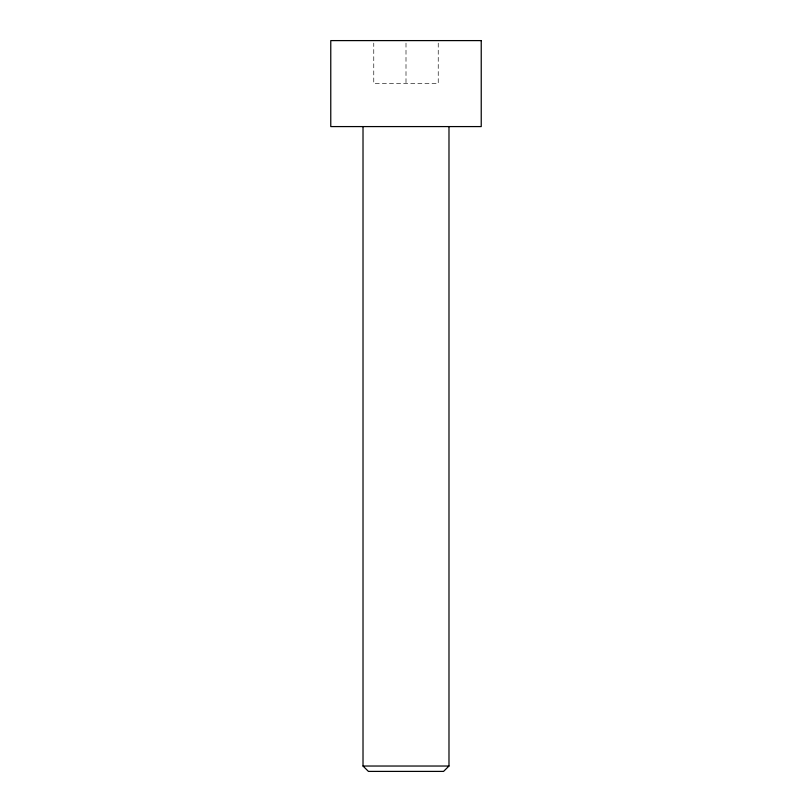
<?xml version="1.0" encoding="UTF-8"?>
<svg xmlns="http://www.w3.org/2000/svg" width="812" height="812" viewBox="0 0 812 812"><rect width="100%" height="100%" fill="white"/><g stroke="black" fill="none" stroke-linecap="round" stroke-linejoin="round"><path stroke-width="0.61" stroke-dasharray="4.06 3.04" d="M438.236 43.127L438.236 83.585L373.764 83.585L373.764 43.127M406 43.127L406 83.585"/><path stroke-width="1.22" d="M448.985 126.581L448.985 766.031L443.565 771.4L368.435 771.4L363.015 766.031L363.015 126.581M363.015 766.031L448.985 766.031M481.232 40.6L330.768 40.6L330.768 126.581L481.232 126.581L481.232 40.6"/></g></svg>
